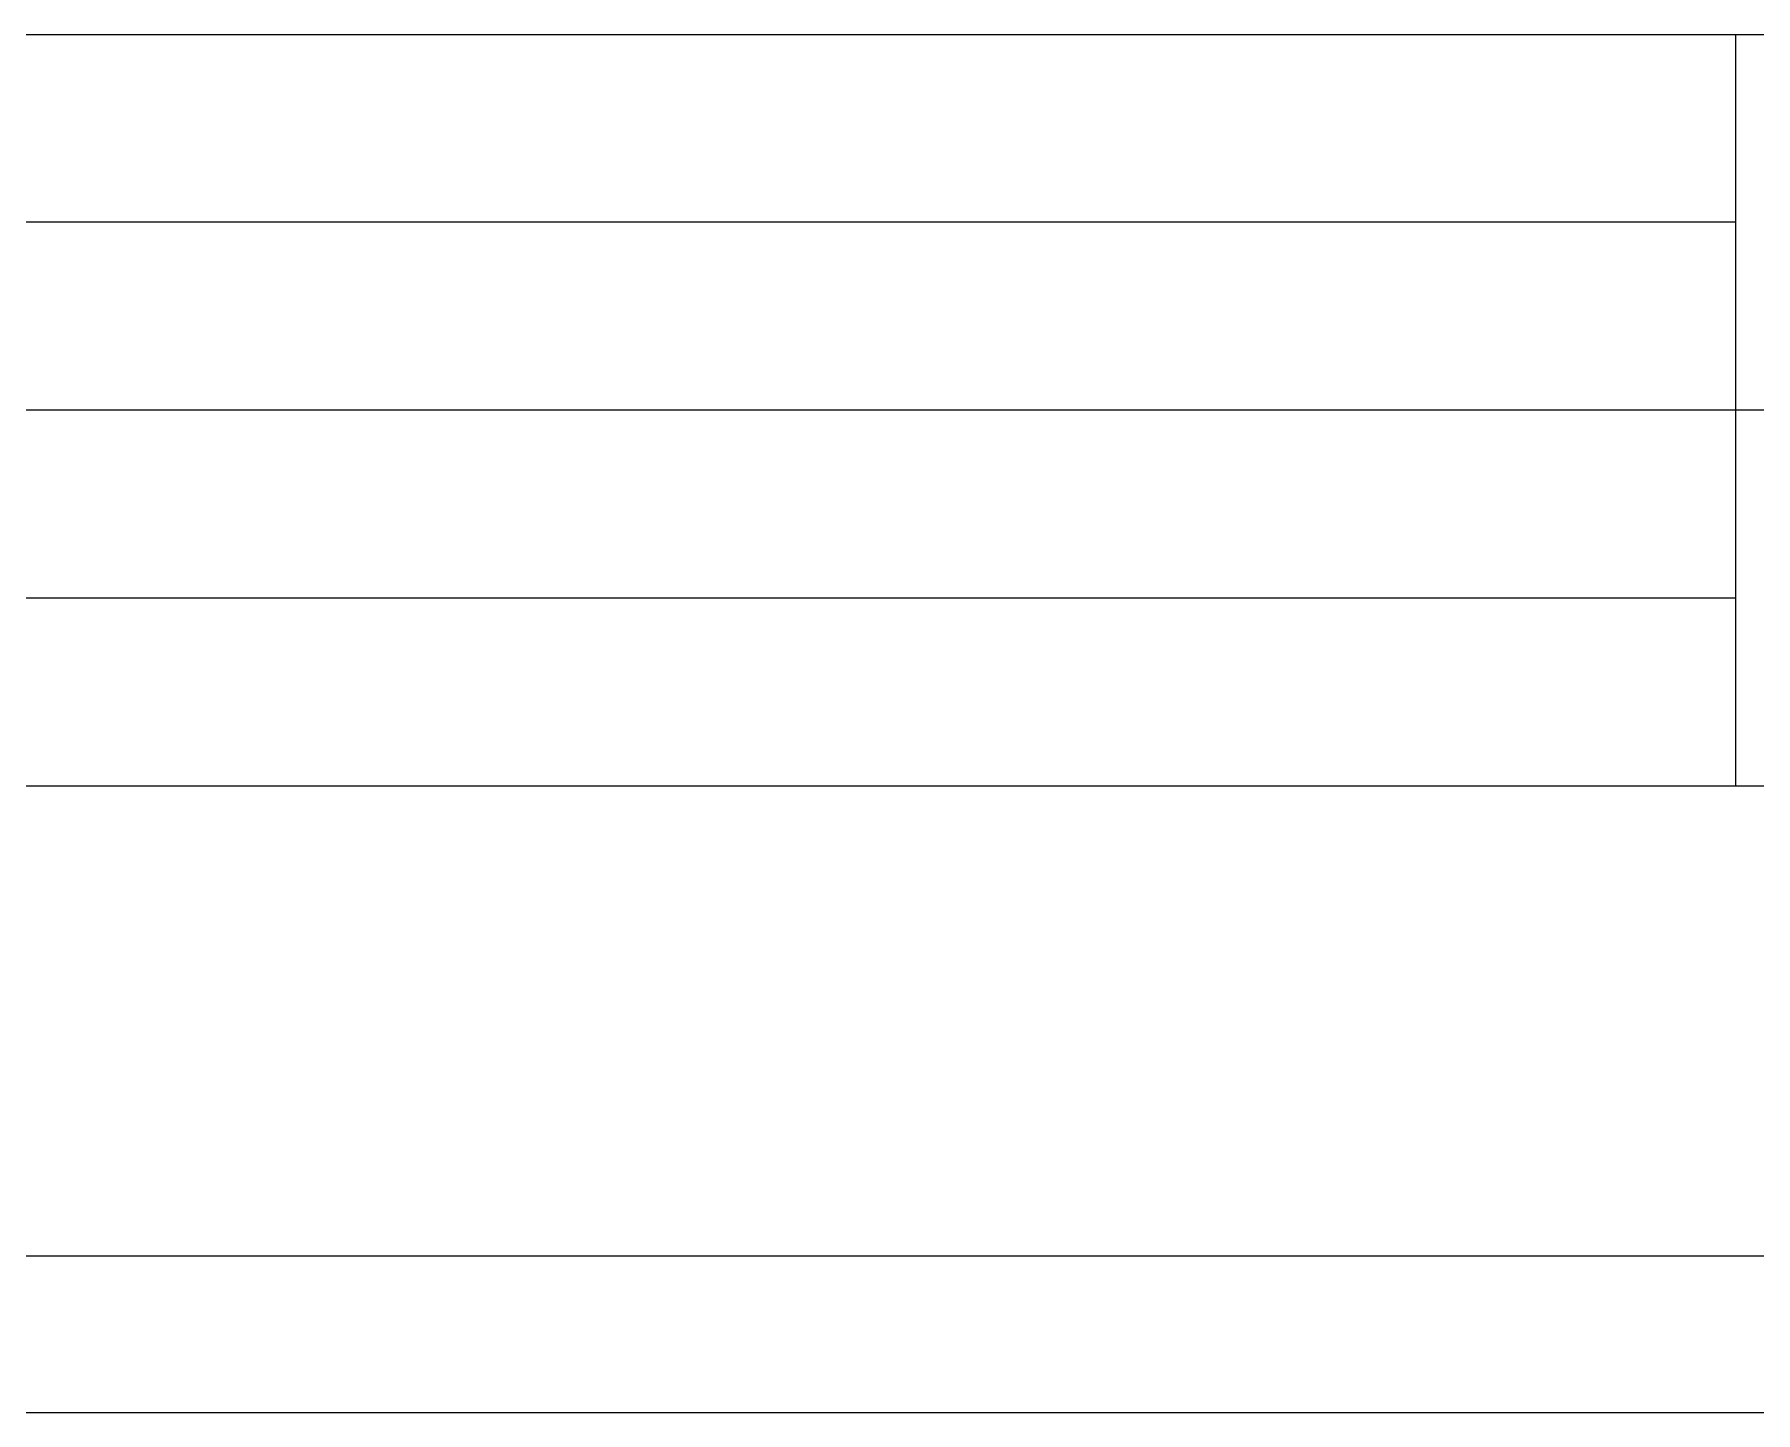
# Model space of a CAD drawing. Extents: x 0.2 to 49.5, y 17.6 to 52.5.
# Drawn here: x 31.47 to 37.92, y 17.64 to 22.81 of the extents above; entities that cross this region are included whole.
import ezdxf

# ---------------------------------------------------------------- set-up
doc = ezdxf.new("R2010")
doc.units = 0
doc.layers.get('0').update_dxf_attribs({"linetype": 'CONTINUOUS'})

msp = doc.modelspace()

# ---------------------------------------------------------------- linework, layer by layer
at = {"color": 7}
for points in [[(25.3957, 22.8094), (48.8758, 22.8094)], [(37.8403, 22.8094), (37.8403, 19.9917)], [(37.8403, 22.105), (25.3957, 22.105)], [(40.6578, 21.4005), (25.3957, 21.4005)], [(37.8403, 20.6961), (25.3957, 20.6961)], [(48.8758, 19.9917), (25.3957, 19.9917)], [(0.7416, 18.2307), (48.8758, 18.2307)], [(0.1546, 17.6437), (49.4628, 17.6437)]]:
    msp.add_lwpolyline(points, dxfattribs=at)
at = {"color": 5, "const_width": 0.0000000783}
for points in [[(31.4937, 18.8317), (31.4937, 19.1839), (31.6342, 19.1839), (31.6602, 19.1828), (31.6817, 19.1796), (31.6987, 19.1744), (31.7124, 19.1664), (31.7241, 19.1553), (31.7339, 19.1409), (31.7412, 19.1243), (31.7456, 19.1066), (31.7471, 19.0878), (31.7447, 19.0641), (31.7374, 19.043), (31.7253, 19.0246), (31.7081, 19.0095), (31.6856, 18.9986), (31.6578, 18.9919), (31.668, 18.986), (31.6764, 18.9802), (31.6831, 18.9744), (31.6951, 18.9608), (31.7067, 18.9452), (31.7179, 18.9275), (31.773, 18.8317), (31.7203, 18.8317), (31.6783, 18.9049), (31.6668, 18.9244), (31.6567, 18.9406), (31.6481, 18.9535), (31.6404, 18.9635), (31.6333, 18.9714), (31.6268, 18.977), (31.6205, 18.981), (31.6141, 18.9842), (31.6076, 18.9864), (31.6019, 18.9873), (31.5941, 18.9879), (31.5843, 18.9881), (31.5356, 18.9881), (31.5356, 18.8317), (31.4937, 18.8317)], [(31.8935, 18.8317), (31.8935, 19.1423), (31.789, 19.1423), (31.789, 19.1839), (32.0403, 19.1839), (32.0403, 19.1423), (31.9354, 19.1423), (31.9354, 18.8317), (31.8935, 18.8317)], [(32.0842, 18.8317), (32.0842, 19.1839), (32.3134, 19.1839), (32.3134, 19.1423), (32.1261, 19.1423), (32.1261, 19.0344), (32.3015, 19.0344), (32.3015, 18.9931), (32.1261, 18.9931), (32.1261, 18.8732), (32.3207, 18.8732), (32.3207, 18.8317), (32.0842, 18.8317)], [(32.5026, 18.8317), (32.5026, 19.1839), (32.7318, 19.1839), (32.7318, 19.1423), (32.5445, 19.1423), (32.5445, 19.0344), (32.7199, 19.0344), (32.7199, 18.9931), (32.5445, 18.9931), (32.5445, 18.8732), (32.7391, 18.8732), (32.7391, 18.8317), (32.5026, 18.8317)], [(32.7966, 18.8317), (32.7966, 19.1839), (32.8397, 19.1839), (33.0062, 18.9073), (33.0062, 19.1839), (33.0464, 19.1839), (33.0464, 18.8317), (33.0034, 18.8317), (32.8369, 19.1084), (32.8369, 18.8317), (32.7966, 18.8317)], [(33.119, 18.8317), (33.119, 19.1839), (33.3329, 19.1839), (33.3329, 19.1423), (33.161, 19.1423), (33.161, 19.0332), (33.3097, 19.0332), (33.3097, 18.9917), (33.161, 18.9917), (33.161, 18.8317), (33.119, 18.8317)], [(33.388, 18.8317), (33.388, 19.1839), (33.5286, 19.1839), (33.5545, 19.1828), (33.576, 19.1796), (33.593, 19.1744), (33.6067, 19.1664), (33.6185, 19.1553), (33.6282, 19.1409), (33.6356, 19.1243), (33.64, 19.1066), (33.6414, 19.0878), (33.639, 19.0641), (33.6317, 19.043), (33.6196, 19.0246), (33.6024, 19.0095), (33.5799, 18.9986), (33.5521, 18.9919), (33.5623, 18.986), (33.5708, 18.9802), (33.5774, 18.9744), (33.5895, 18.9608), (33.6011, 18.9452), (33.6122, 18.9275), (33.6674, 18.8317), (33.6146, 18.8317), (33.5727, 18.9049), (33.5611, 18.9244), (33.551, 18.9406), (33.5424, 18.9535), (33.5347, 18.9635), (33.5276, 18.9714), (33.5211, 18.977), (33.5148, 18.981), (33.5084, 18.9842), (33.502, 18.9864), (33.4962, 18.9873), (33.4884, 18.9879), (33.4786, 18.9881), (33.43, 18.9881), (33.43, 18.8317), (33.388, 18.8317)], [(33.7143, 18.8317), (33.7143, 19.1839), (33.7562, 19.1839), (33.7562, 18.8317), (33.7143, 18.8317)], [(33.7954, 18.8317), (33.9171, 19.1839), (33.9623, 19.1839), (34.092, 18.8317), (34.0442, 18.8317), (34.0073, 18.9383), (33.8747, 18.9383), (33.8399, 18.8317), (33.7954, 18.8317)], [(34.1255, 18.8317), (34.1255, 19.1839), (34.2347, 19.1839), (34.2574, 19.1833), (34.2762, 19.1816), (34.2912, 19.1788), (34.3084, 19.1729), (34.3239, 19.1645), (34.3377, 19.1536), (34.353, 19.1364), (34.3655, 19.1164), (34.3752, 19.0934), (34.3821, 19.0678), (34.3862, 19.0399), (34.3876, 19.0097), (34.3867, 18.9839), (34.3839, 18.9602), (34.3792, 18.9386), (34.373, 18.9191), (34.3658, 18.902), (34.3575, 18.8873), (34.3485, 18.8747), (34.3389, 18.864), (34.3287, 18.8553), (34.3175, 18.8482), (34.3049, 18.8423), (34.2908, 18.8377), (34.2753, 18.8343), (34.2584, 18.8323), (34.2399, 18.8317), (34.1255, 18.8317)], [(34.4326, 19.0032), (34.4373, 19.0574), (34.4514, 19.1032), (34.475, 19.1405), (34.5059, 19.1681), (34.5424, 19.1846), (34.5844, 19.1901), (34.6127, 19.1875), (34.639, 19.1797), (34.6635, 19.1668), (34.6851, 19.1492), (34.703, 19.1276), (34.7172, 19.1018), (34.7275, 19.0728), (34.7337, 19.0413), (34.7357, 19.0073), (34.7336, 18.9728), (34.7271, 18.9409), (34.7163, 18.9114), (34.7015, 18.8855), (34.6831, 18.8642), (34.6611, 18.8474), (34.6367, 18.8353), (34.6111, 18.8281), (34.5841, 18.8256), (34.5554, 18.8283), (34.5287, 18.8363), (34.5041, 18.8497), (34.4825, 18.8676), (34.4647, 18.8895), (34.4507, 18.9153), (34.4406, 18.9435), (34.4346, 18.9728), (34.4326, 19.0032)], [(34.7904, 18.8317), (34.7904, 19.1839), (34.931, 19.1839), (34.957, 19.1828), (34.9784, 19.1796), (34.9954, 19.1744), (35.0091, 19.1664), (35.0209, 19.1553), (35.0306, 19.1409), (35.038, 19.1243), (35.0424, 19.1066), (35.0438, 19.0878), (35.0414, 19.0641), (35.0341, 19.043), (35.022, 19.0246), (35.0048, 19.0095), (34.9823, 18.9986), (34.9545, 18.9919), (34.9647, 18.986), (34.9732, 18.9802), (34.9798, 18.9744), (34.9919, 18.9608), (35.0035, 18.9452), (35.0146, 18.9275), (35.0698, 18.8317), (35.017, 18.8317), (34.9751, 18.9049), (34.9635, 18.9244), (34.9535, 18.9406), (34.9448, 18.9535), (34.9372, 18.9635), (34.9301, 18.9714), (34.9235, 18.977), (34.9172, 18.981), (34.9108, 18.9842), (34.9044, 18.9864), (34.8986, 18.9873), (34.8908, 18.9879), (34.881, 18.9881), (34.8324, 18.9881), (34.8324, 18.8317), (34.7904, 18.8317)], [(31.6258, 19.0284), (31.6436, 19.0291), (31.6586, 19.0314), (31.6708, 19.035), (31.6807, 19.0403), (31.6889, 19.0474), (31.6954, 19.0562), (31.7001, 19.0661), (31.7029, 19.0767), (31.7039, 19.0878), (31.702, 19.1034), (31.6966, 19.1171), (31.6875, 19.1288), (31.6745, 19.1378), (31.6574, 19.1431), (31.636, 19.1449), (31.5356, 19.1449), (31.5356, 19.0284), (31.6258, 19.0284)], [(33.5201, 19.0284), (33.5379, 19.0291), (33.5529, 19.0314), (33.5651, 19.035), (33.575, 19.0403), (33.5833, 19.0474), (33.5897, 19.0562), (33.5944, 19.0661), (33.5972, 19.0767), (33.5982, 19.0878), (33.5964, 19.1034), (33.5909, 19.1171), (33.5819, 19.1288), (33.5689, 19.1378), (33.5517, 19.1431), (33.5303, 19.1449), (33.43, 19.1449), (33.43, 19.0284), (33.5201, 19.0284)], [(33.9943, 18.9763), (33.9612, 19.0738), (33.952, 19.1017), (33.9445, 19.126), (33.9387, 19.1469), (33.9341, 19.1243), (33.9284, 19.1019), (33.9216, 19.0796), (33.8868, 18.9763), (33.9943, 18.9763)], [(34.2352, 18.8732), (34.2546, 18.8739), (34.271, 18.8761), (34.2844, 18.8797), (34.2954, 18.8846), (34.3049, 18.8907), (34.3128, 18.898), (34.322, 18.9103), (34.3298, 18.9251), (34.336, 18.9425), (34.3407, 18.9625), (34.3434, 18.9851), (34.3444, 19.0104), (34.3425, 19.0444), (34.3371, 19.0727), (34.328, 19.0953), (34.3164, 19.1129), (34.3031, 19.1262), (34.2884, 19.1351), (34.2748, 19.1391), (34.2567, 19.1415), (34.2341, 19.1423), (34.1675, 19.1423), (34.1675, 18.8732), (34.2352, 18.8732)], [(34.4758, 19.0025), (34.4792, 18.963), (34.4895, 18.9296), (34.5066, 18.9022), (34.5289, 18.8818), (34.5547, 18.8696), (34.5839, 18.8655), (34.6136, 18.8696), (34.6396, 18.882), (34.6619, 18.9025), (34.6789, 18.9306), (34.6891, 18.9656), (34.6925, 19.0075), (34.691, 19.035), (34.6867, 19.06), (34.6794, 19.0826), (34.6693, 19.1024), (34.6566, 19.1189), (34.6411, 19.1323), (34.6236, 19.1421), (34.6048, 19.148), (34.5846, 19.15), (34.5563, 19.1462), (34.5307, 19.1349), (34.5079, 19.116), (34.4901, 19.0883), (34.4794, 19.0504), (34.4758, 19.0025)], [(34.9225, 19.0284), (34.9403, 19.0291), (34.9553, 19.0314), (34.9675, 19.035), (34.9775, 19.0403), (34.9857, 19.0474), (34.9922, 19.0562), (34.9968, 19.0661), (34.9997, 19.0767), (35.0006, 19.0878), (34.9988, 19.1034), (34.9933, 19.1171), (34.9843, 19.1288), (34.9713, 19.1378), (34.9541, 19.1431), (34.9327, 19.1449), (34.8324, 19.1449), (34.8324, 19.0284), (34.9225, 19.0284)]]:
    msp.add_lwpolyline(points, dxfattribs=at)

doc.saveas('drawing.dxf')
